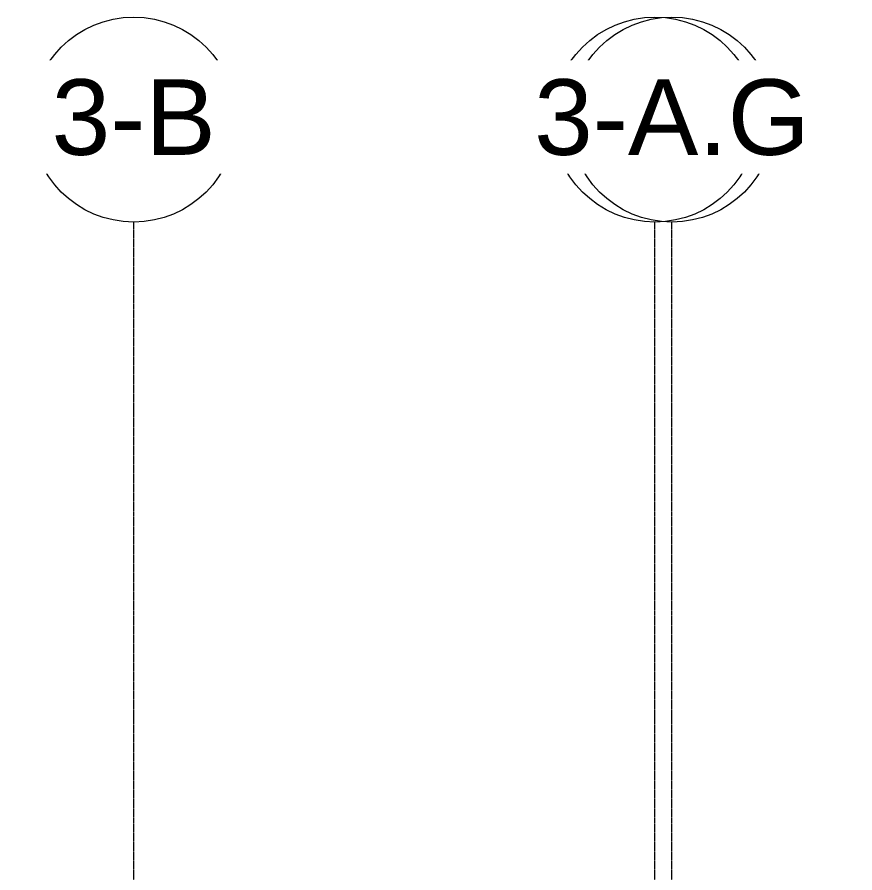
# Model space of a CAD drawing. Header units: inches. Extents: x -54880 to -186, y -132 to 853.
# Drawn here: x -22368.5 to -21975.9, y 268.9 to 669.8 of the extents above; entities that cross this region are included whole.
import ezdxf

# ---------------------------------------------------------------- set-up
doc = ezdxf.new("R2010")
doc.units = ezdxf.units.IN
doc.header["$MEASUREMENT"] = 0
doc.linetypes.add('Grid Line 1_2_', pattern=[0.875, 0.5, -0.125, 0.125, -0.125])
doc.layers.add('S-GRID', color=1, linetype='Continuous', lineweight=9)
doc.layers.add('S-GRID-IDEN', color=1, linetype='Continuous', lineweight=9)
doc.styles.add('Arial', font='arial.ttf', dxfattribs={"height": 35.407186})

# ---------------------------------------------------------------- blocks, each defined once
blk = doc.blocks.new('Grid - Grid Head - Circle-14747-Section 13')
at = {"layer": 'S-GRID-IDEN'}
blk.add_circle((-23085.89, 621.76), 48, dxfattribs=at)

msp = doc.modelspace()

# ---------------------------------------------------------------- linework, layer by layer
at = {"layer": 'S-GRID', "linetype": 'Grid Line 1_2_'}
for p, q in [((-22313.89023, -132), (-22313.89023, 573.76478)), ((-22069.64023, -132), (-22069.64023, 573.76478)), ((-22061.64023, -132), (-22061.64023, 573.76478))]:
    msp.add_line(p, q, dxfattribs=at)

# ---------------------------------------------------------------- block references
at = {"layer": 'S-GRID-IDEN'}
for p in [(772, 0), (1016.25, 0)]:
    msp.add_blockref('Grid - Grid Head - Circle-14747-Section 13', p, dxfattribs=at)

# ---------------------------------------------------------------- next in the draw order: texts
at = {"layer": 'S-GRID-IDEN', "char_height": 35.407186, "width": 91.584, "attachment_point": 2, "line_spacing_factor": 0.938532, "style": 'Arial', "bg_fill": 3, "box_fill_scale": 1.25, "bg_fill_color": 0, "bg_fill_transparency": 0}
for s, insert in [('3-B', (-22313.89945, 640.63852)), ('3-A', (-22069.64945, 640.63852))]:
    msp.add_mtext(s, dxfattribs=dict(at, insert=insert))

# ---------------------------------------------------------------- next in the draw order: block references
at = {"layer": 'S-GRID-IDEN'}
msp.add_blockref('Grid - Grid Head - Circle-14747-Section 13', (1024.25, 0), dxfattribs=at)

# ---------------------------------------------------------------- next in the draw order: texts
at = {"layer": 'S-GRID-IDEN', "insert": (-22061.64945, 640.63852), "char_height": 35.407186, "width": 153.792, "attachment_point": 2, "line_spacing_factor": 0.938532, "style": 'Arial', "bg_fill": 3, "box_fill_scale": 1.25, "bg_fill_color": 0, "bg_fill_transparency": 0}
msp.add_mtext('3-A.G', dxfattribs=at)

doc.saveas('drawing.dxf')
